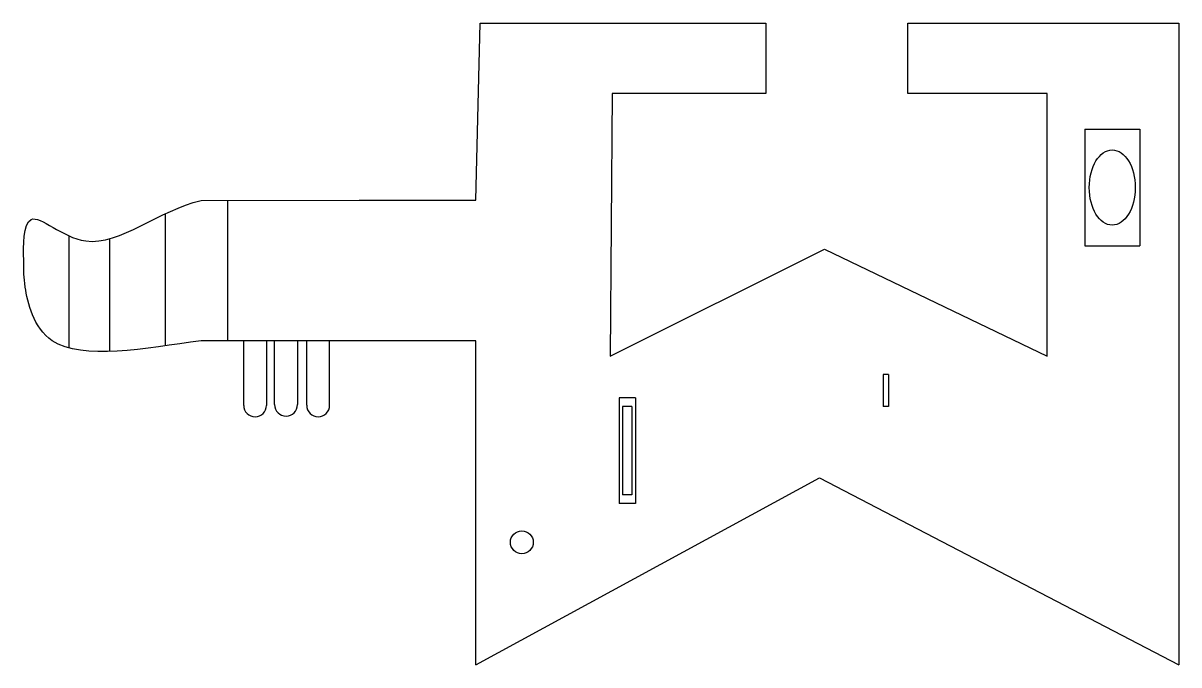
# Model space of a CAD drawing. Extents: x -631 to 26, y -176 to 189.
import ezdxf

# ---------------------------------------------------------------- set-up
doc = ezdxf.new("R2010")
doc.units = 0
doc.layers.add('MODELSKETCH_VISIBLE', color=7, linetype='CONTINUOUS')

msp = doc.modelspace()

# ---------------------------------------------------------------- linework, layer by layer
at = {"layer": 'MODELSKETCH_VISIBLE'}
for p, q in [((-373.74, 88.81), (-371.21, 189.48)), ((-371.21, 189.48), (-208.73, 189.48)), ((-208.73, 189.48), (-208.73, 149.48)), ((-128.02, 189.48), (26.26, 189.48)), ((-128.02, 149.48), (-128.02, 189.48)), ((26.26, 189.48), (26.26, -175.61)), ((-296.21, 149.48), (-297.26, 0)), ((-208.73, 149.48), (-296.21, 149.48)), ((-48.74, 149.48), (-128.02, 149.48)), ((-48.74, 0), (-48.74, 149.48)), ((-27.29, 129.1), (4.01, 129.1)), ((-27.29, 129.1), (-27.29, 62.8)), ((4.01, 129.1), (4.01, 62.8)), ((-530.08, 88.49), (-440.08, 88.81)), ((-514.79, 8.81), (-514.79, 88.55)), ((-440.08, 88.81), (-373.74, 88.81)), ((-550.21, 6.03), (-550.21, 81.11)), ((-605.05, 4.65), (-605.05, 68.39)), ((-581.93, 2.72), (-581.93, 66.87)), ((-297.26, 0), (-175.32, 60.84)), ((-175.32, 60.84), (-48.74, 0)), ((-27.29, 62.8), (4.01, 62.8)), ((-440.08, 8.81), (-530.08, 8.81)), ((-505.8, -27.97), (-505.8, 8.81)), ((-492.8, 8.81), (-492.8, -27.97)), ((-488.19, -27.56), (-488.19, 8.81)), ((-475.19, 8.81), (-475.19, -27.56)), ((-469.94, -27.95), (-469.94, 8.81)), ((-456.94, -27.95), (-456.94, 8.81)), ((-373.74, 8.81), (-440.08, 8.81)), ((-373.74, -175.61), (-373.74, 8.81)), ((-139.01, -10.43), (-141.91, -10.43)), ((-141.91, -10.43), (-141.91, -28.63)), ((-139.01, -10.43), (-139.01, -28.63)), ((-282.98, -23.71), (-292.28, -23.71)), ((-292.28, -23.71), (-292.28, -83.71)), ((-282.98, -23.71), (-282.98, -83.71)), ((-290.28, -28.61), (-290.28, -78.81)), ((-284.98, -28.61), (-290.28, -28.61)), ((-284.98, -28.61), (-284.98, -78.81)), ((-139.01, -28.63), (-141.91, -28.63)), ((-373.74, -175.61), (-178.27, -69.16)), ((-178.27, -69.16), (26.26, -175.61)), ((-284.98, -78.81), (-290.28, -78.81)), ((-282.98, -83.71), (-292.28, -83.71))]:
    msp.add_line(p, q, dxfattribs=at)
msp.add_circle((-347.57, -105.85), 6.5, dxfattribs=at)
for centre in [(-499.3, -27.97), (-481.69, -27.56), (-463.44, -27.95)]:
    msp.add_arc(centre, 6.5, 180, 0, dxfattribs=at)
msp.add_ellipse((-11.64, 95.95), major_axis=(0, 21.39), ratio=0.612574, dxfattribs=at)
msp.add_open_spline([(-530.08, 8.81), (-561.59, 4.45), (-620.48, -7.01), (-630.97, 40.49), (-630.89, 52.04), (-631.58, 91.15), (-591.73, 48.73), (-553.54, 83.39), (-530.08, 88.49)], degree=3, knots=[0, 0, 0, 0, 0.24256, 0.396703, 0.499909, 0.627764, 0.780215, 1, 1, 1, 1], dxfattribs=at)

doc.saveas('drawing.dxf')
